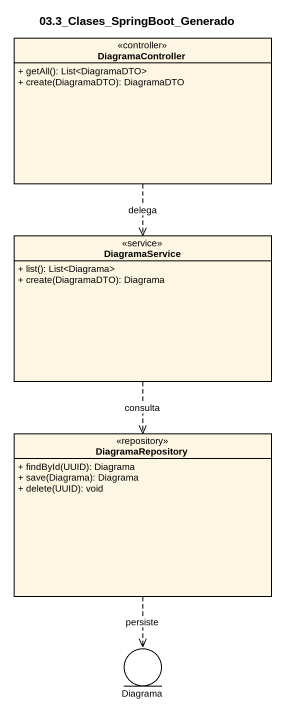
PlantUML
@startuml
title 03.3_Clases_SpringBoot_Generado
allowmixing
hide circle
hide empty members
skinparam classAttributeIconSize 0
class DiagramaController <<controller>> {
  + getAll(): List<DiagramaDTO>
  + create(DiagramaDTO): DiagramaDTO
}
class DiagramaService <<service>> {
  + list(): List<Diagrama>
  + create(DiagramaDTO): Diagrama
}
class DiagramaRepository <<repository>> {
  + findById(UUID): Diagrama
  + save(Diagrama): Diagrama
  + delete(UUID): void
}
entity Diagrama
DiagramaController ..> DiagramaService : delega
DiagramaService ..> DiagramaRepository : consulta
DiagramaRepository ..> Diagrama : persiste
@enduml
